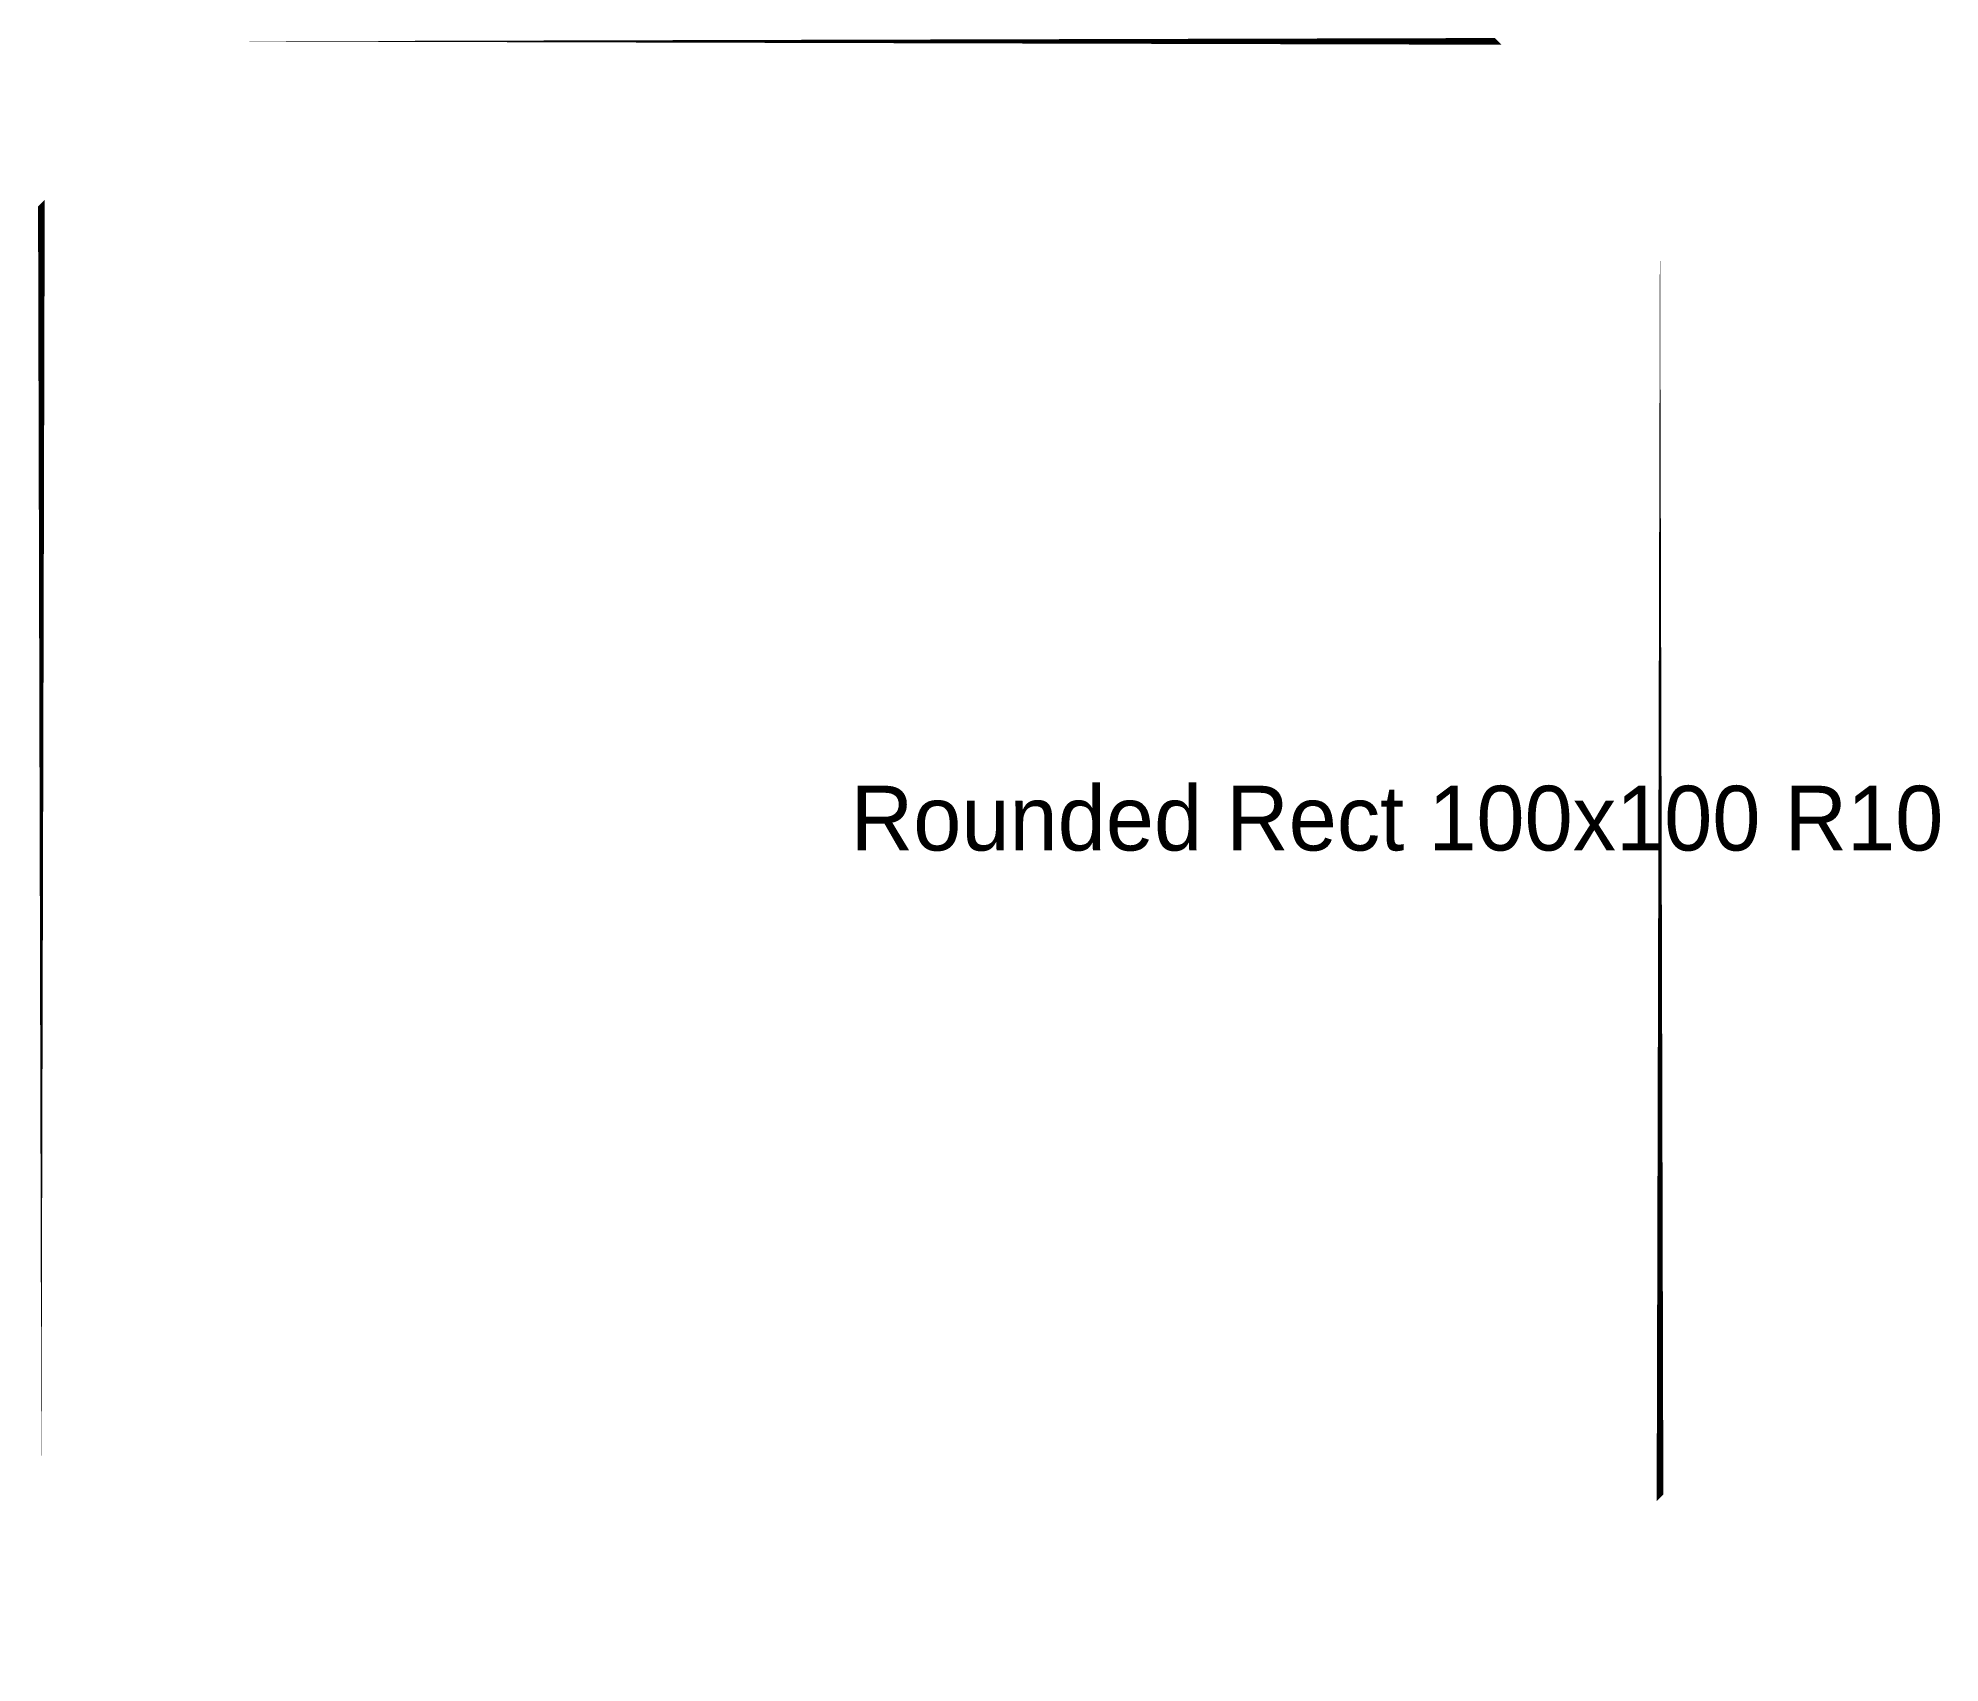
# Model space of a CAD drawing. Header units: metres. Extents: x 0 to 117, y 0 to 100.
import ezdxf

# ---------------------------------------------------------------- set-up
doc = ezdxf.new("R2010")
doc.units = ezdxf.units.M

msp = doc.modelspace()

# ---------------------------------------------------------------- linework, layer by layer
msp.add_lwpolyline([(10, 0, 0, 0, 0), (90, 0, 0, 0, 0), (100, 10, 0.414, 0, 0), (100, 90, 0, 0, 0), (90, 100, 0.414, 0, 0), (10, 100, 0, 0, 0), (0, 90, 0.414, 0, 0), (0, 10, 0, 0, 0), (10, 0, 0.414, 0, 0)], format="xyseb", close=True)

# ---------------------------------------------------------------- texts
at = {"layer": 'TEXT'}
msp.add_text('Rounded Rect 100x100 R10', height=4, dxfattribs=at).set_placement((50, 50))

doc.saveas('drawing.dxf')
